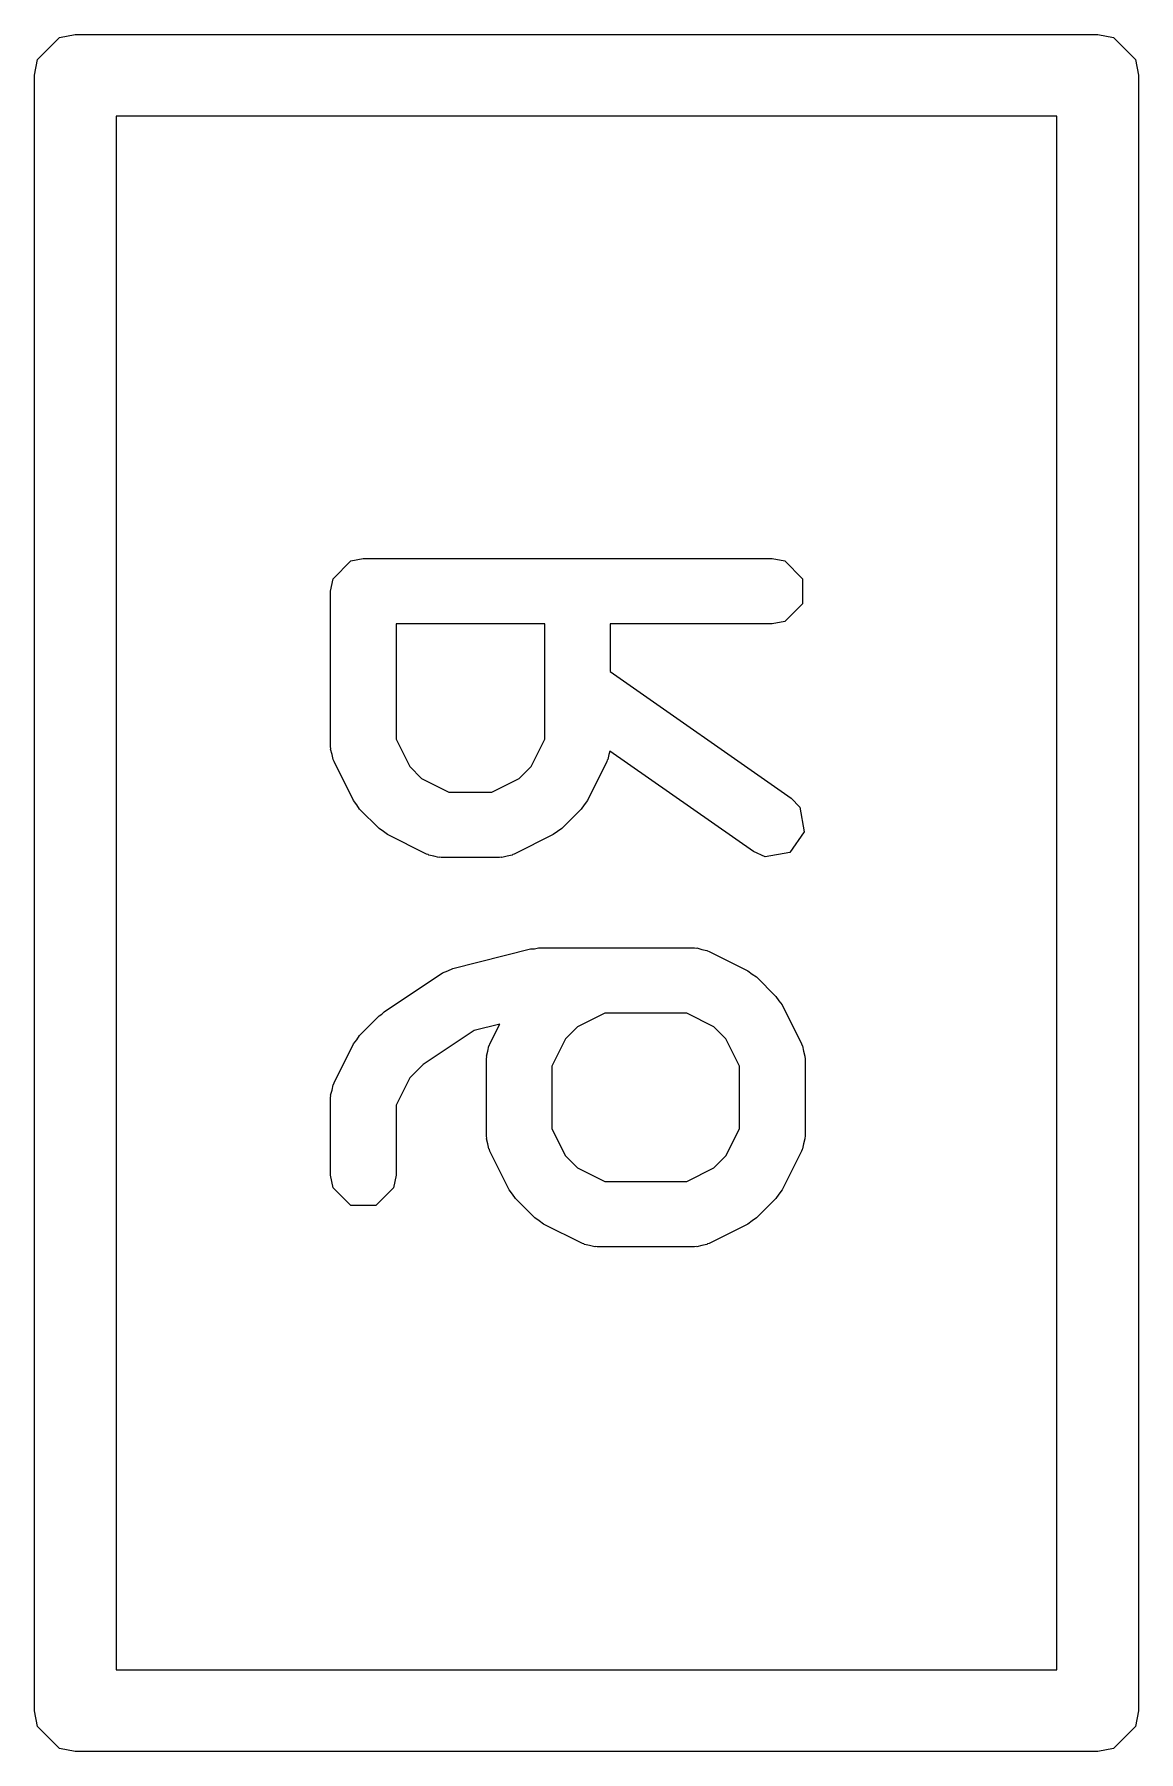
# Model space of a CAD drawing. Extents: x 4.55 to 6.16, y -4.98 to -3.48.
# Drawn here: x 5.6085 to 5.6616, y -4.0268 to -3.9441 of the extents above; entities that cross this region are included whole.
import ezdxf

# ---------------------------------------------------------------- set-up
doc = ezdxf.new("R2010")
doc.units = 0
doc.header["$MEASUREMENT"] = 0
doc.layers.add('BLACK', color=7, linetype='CONTINUOUS')

msp = doc.modelspace()

# ---------------------------------------------------------------- linework, layer by layer
at = {"layer": 'BLACK', "linetype": 'CONTINUOUS'}
for p, q in [((5.608614, -3.94531), (5.60968, -3.944244)), ((5.60968, -3.944244), (5.610433, -3.944094)), ((5.610433, -3.944094), (5.659646, -3.944094)), ((5.659646, -3.944094), (5.660399, -3.944244)), ((5.660399, -3.944244), (5.661464, -3.94531)), ((5.608465, -3.946063), (5.608614, -3.94531)), ((5.661464, -3.94531), (5.661614, -3.946063)), ((5.608465, -4.024803), (5.608465, -3.946063)), ((5.661614, -3.946063), (5.661614, -4.024803)), ((5.612402, -3.948031), (5.612402, -4.022835)), ((5.657677, -3.948031), (5.612402, -3.948031)), ((5.657677, -4.022835), (5.657677, -3.948031)), ((5.623695, -3.969449), (5.624297, -3.969329)), ((5.624297, -3.969329), (5.643982, -3.969329)), ((5.643982, -3.969329), (5.644585, -3.969449)), ((5.622842, -3.970301), (5.623695, -3.969449)), ((5.644585, -3.969449), (5.645437, -3.970301)), ((5.622722, -3.970904), (5.622842, -3.970301)), ((5.622722, -3.978403), (5.622722, -3.970904)), ((5.645437, -3.970301), (5.645437, -3.971506)), ((5.645437, -3.971506), (5.644585, -3.972359)), ((5.633034, -3.972478), (5.625872, -3.972478)), ((5.625872, -3.972478), (5.625872, -3.978031)), ((5.633034, -3.978031), (5.633034, -3.972478)), ((5.643982, -3.972478), (5.636183, -3.972478)), ((5.636183, -3.972478), (5.636183, -3.974771)), ((5.644585, -3.972359), (5.643982, -3.972478)), ((5.636183, -3.974771), (5.644885, -3.980862)), ((5.622738, -3.97848), (5.622722, -3.978403)), ((5.625872, -3.978031), (5.626529, -3.979345)), ((5.632377, -3.979345), (5.633034, -3.978031)), ((5.622726, -3.978514), (5.622738, -3.97848)), ((5.622793, -3.978758), (5.622726, -3.978514)), ((5.622842, -3.979005), (5.622793, -3.978758)), ((5.622868, -3.979031), (5.622842, -3.979005)), ((5.622889, -3.979107), (5.622868, -3.979031)), ((5.623826, -3.980982), (5.622889, -3.979107)), ((5.636017, -3.979107), (5.63508, -3.980982)), ((5.636038, -3.979031), (5.636017, -3.979107)), ((5.636063, -3.979005), (5.636038, -3.979031)), ((5.636113, -3.978758), (5.636063, -3.979005)), ((5.636157, -3.978597), (5.636113, -3.978758)), ((5.643079, -3.983442), (5.636157, -3.978597)), ((5.626529, -3.979345), (5.627105, -3.979921)), ((5.627105, -3.979921), (5.628418, -3.980577)), ((5.630487, -3.980577), (5.631801, -3.979921)), ((5.631801, -3.979921), (5.632377, -3.979345)), ((5.628418, -3.980577), (5.630487, -3.980577)), ((5.644885, -3.980862), (5.64531, -3.981306)), ((5.623981, -3.981181), (5.623826, -3.980982)), ((5.624121, -3.981391), (5.623981, -3.981181)), ((5.625058, -3.982328), (5.624121, -3.981391)), ((5.634785, -3.981391), (5.633847, -3.982328)), ((5.634925, -3.981181), (5.634785, -3.981391)), ((5.63508, -3.980982), (5.634925, -3.981181)), ((5.64531, -3.981306), (5.64552, -3.982493)), ((5.625269, -3.982469), (5.625058, -3.982328)), ((5.625468, -3.982623), (5.625269, -3.982469)), ((5.633637, -3.982469), (5.633438, -3.982623)), ((5.633847, -3.982328), (5.633637, -3.982469)), ((5.64552, -3.982493), (5.644829, -3.98348)), ((5.627342, -3.983561), (5.625468, -3.982623)), ((5.633438, -3.982623), (5.631563, -3.983561)), ((5.627419, -3.983582), (5.627342, -3.983561)), ((5.627444, -3.983607), (5.627419, -3.983582)), ((5.627692, -3.983656), (5.627444, -3.983607)), ((5.627935, -3.983723), (5.627692, -3.983656)), ((5.627969, -3.983712), (5.627935, -3.983723)), ((5.628047, -3.983727), (5.627969, -3.983712)), ((5.630859, -3.983727), (5.628047, -3.983727)), ((5.630936, -3.983712), (5.630859, -3.983727)), ((5.630971, -3.983723), (5.630936, -3.983712)), ((5.631214, -3.983656), (5.630971, -3.983723)), ((5.631462, -3.983607), (5.631214, -3.983656)), ((5.631487, -3.983582), (5.631462, -3.983607)), ((5.631563, -3.983561), (5.631487, -3.983582)), ((5.643642, -3.98369), (5.643079, -3.983442)), ((5.644829, -3.98348), (5.643642, -3.98369)), ((5.628602, -3.989061), (5.632352, -3.988124)), ((5.632352, -3.988124), (5.632544, -3.988114)), ((5.632544, -3.988114), (5.632734, -3.988076)), ((5.632734, -3.988076), (5.640233, -3.988076)), ((5.640233, -3.988076), (5.64031, -3.988092)), ((5.64031, -3.988092), (5.640344, -3.98808)), ((5.640344, -3.98808), (5.640588, -3.988147)), ((5.640588, -3.988147), (5.640835, -3.988196)), ((5.640835, -3.988196), (5.640861, -3.988222)), ((5.640861, -3.988222), (5.640937, -3.988243)), ((5.640937, -3.988243), (5.642812, -3.98918)), ((5.628359, -3.989176), (5.628602, -3.989061)), ((5.625298, -3.991153), (5.628111, -3.989278)), ((5.628111, -3.989278), (5.628359, -3.989176)), ((5.642812, -3.98918), (5.643011, -3.989335)), ((5.643011, -3.989335), (5.643221, -3.989475)), ((5.643221, -3.989475), (5.644158, -3.990412)), ((5.644158, -3.990412), (5.644299, -3.990623)), ((5.644299, -3.990623), (5.644453, -3.990822)), ((5.644453, -3.990822), (5.645391, -3.992697)), ((5.624121, -3.992287), (5.625058, -3.99135)), ((5.625058, -3.99135), (5.625188, -3.991263)), ((5.625188, -3.991263), (5.625298, -3.991153)), ((5.635918, -3.991226), (5.634604, -3.991883)), ((5.639861, -3.991226), (5.635918, -3.991226)), ((5.641175, -3.991883), (5.639861, -3.991226)), ((5.623981, -3.992497), (5.624121, -3.992287)), ((5.629631, -3.99205), (5.627175, -3.993687)), ((5.630865, -3.991742), (5.629631, -3.99205)), ((5.630388, -3.992697), (5.630865, -3.991742)), ((5.634028, -3.992459), (5.633371, -3.993773)), ((5.634604, -3.991883), (5.634028, -3.992459)), ((5.641751, -3.992459), (5.641175, -3.991883)), ((5.642407, -3.993773), (5.641751, -3.992459)), ((5.622889, -3.994571), (5.623826, -3.992697)), ((5.623826, -3.992697), (5.623981, -3.992497)), ((5.630225, -3.993289), (5.630292, -3.993046)), ((5.630237, -3.993323), (5.630225, -3.993289)), ((5.630292, -3.993046), (5.630341, -3.992798)), ((5.630341, -3.992798), (5.630367, -3.992773)), ((5.630367, -3.992773), (5.630388, -3.992697)), ((5.645391, -3.992697), (5.645412, -3.992773)), ((5.645412, -3.992773), (5.645437, -3.992798)), ((5.645437, -3.992798), (5.645486, -3.993046)), ((5.645486, -3.993046), (5.645553, -3.993289)), ((5.645553, -3.993289), (5.645542, -3.993323)), ((5.627175, -3.993687), (5.626529, -3.994334)), ((5.630221, -3.993401), (5.630237, -3.993323)), ((5.630221, -3.99715), (5.630221, -3.993401)), ((5.633371, -3.993773), (5.633371, -3.996779)), ((5.642407, -3.996779), (5.642407, -3.993773)), ((5.645542, -3.993323), (5.645557, -3.993401)), ((5.645557, -3.993401), (5.645557, -3.99715)), ((5.622726, -3.995164), (5.622793, -3.99492)), ((5.622793, -3.99492), (5.622842, -3.994673)), ((5.622842, -3.994673), (5.622868, -3.994647)), ((5.622868, -3.994647), (5.622889, -3.994571)), ((5.626529, -3.994334), (5.625872, -3.995647)), ((5.622722, -3.995276), (5.622738, -3.995198)), ((5.622722, -3.999025), (5.622722, -3.995276)), ((5.622738, -3.995198), (5.622726, -3.995164)), ((5.625872, -3.995647), (5.625872, -3.999025)), ((5.630237, -3.997228), (5.630221, -3.99715)), ((5.630225, -3.997262), (5.630237, -3.997228)), ((5.630292, -3.997505), (5.630225, -3.997262)), ((5.633371, -3.996779), (5.634028, -3.998092)), ((5.641751, -3.998092), (5.642407, -3.996779)), ((5.645553, -3.997262), (5.645486, -3.997505)), ((5.645557, -3.99715), (5.645542, -3.997228)), ((5.645542, -3.997228), (5.645553, -3.997262)), ((5.630341, -3.997753), (5.630292, -3.997505)), ((5.630367, -3.997779), (5.630341, -3.997753)), ((5.630388, -3.997855), (5.630367, -3.997779)), ((5.631325, -3.999729), (5.630388, -3.997855)), ((5.634028, -3.998092), (5.634604, -3.998668)), ((5.641175, -3.998668), (5.641751, -3.998092)), ((5.645391, -3.997855), (5.644453, -3.999729)), ((5.645412, -3.997779), (5.645391, -3.997855)), ((5.645437, -3.997753), (5.645412, -3.997779)), ((5.645486, -3.997505), (5.645437, -3.997753)), ((5.622842, -3.999628), (5.622722, -3.999025)), ((5.625872, -3.999025), (5.625752, -3.999628)), ((5.634604, -3.998668), (5.635918, -3.999325)), ((5.639861, -3.999325), (5.641175, -3.998668)), ((5.623695, -4.00048), (5.622842, -3.999628)), ((5.625752, -3.999628), (5.6249, -4.00048)), ((5.63148, -3.999929), (5.631325, -3.999729)), ((5.635918, -3.999325), (5.639861, -3.999325)), ((5.644453, -3.999729), (5.644299, -3.999929)), ((5.6249, -4.00048), (5.623695, -4.00048)), ((5.63162, -4.000139), (5.63148, -3.999929)), ((5.632557, -4.001076), (5.63162, -4.000139)), ((5.644158, -4.000139), (5.643221, -4.001076)), ((5.644299, -3.999929), (5.644158, -4.000139)), ((5.632767, -4.001216), (5.632557, -4.001076)), ((5.632967, -4.001371), (5.632767, -4.001216)), ((5.634841, -4.002308), (5.632967, -4.001371)), ((5.642812, -4.001371), (5.640937, -4.002308)), ((5.643011, -4.001216), (5.642812, -4.001371)), ((5.643221, -4.001076), (5.643011, -4.001216)), ((5.634918, -4.002329), (5.634841, -4.002308)), ((5.634943, -4.002355), (5.634918, -4.002329)), ((5.635191, -4.002404), (5.634943, -4.002355)), ((5.640835, -4.002355), (5.640588, -4.002404)), ((5.640861, -4.002329), (5.640835, -4.002355)), ((5.640937, -4.002308), (5.640861, -4.002329)), ((5.635434, -4.002471), (5.635191, -4.002404)), ((5.635468, -4.002459), (5.635434, -4.002471)), ((5.635546, -4.002475), (5.635468, -4.002459)), ((5.640233, -4.002475), (5.635546, -4.002475)), ((5.64031, -4.002459), (5.640233, -4.002475)), ((5.640344, -4.002471), (5.64031, -4.002459)), ((5.640588, -4.002404), (5.640344, -4.002471)), ((5.612402, -4.022835), (5.657677, -4.022835)), ((5.608614, -4.025556), (5.608465, -4.024803)), ((5.661614, -4.024803), (5.661464, -4.025556)), ((5.60968, -4.026622), (5.608614, -4.025556)), ((5.661464, -4.025556), (5.660399, -4.026622)), ((5.610433, -4.026772), (5.60968, -4.026622)), ((5.659646, -4.026772), (5.610433, -4.026772)), ((5.660399, -4.026622), (5.659646, -4.026772))]:
    msp.add_line(p, q, dxfattribs=at)

doc.saveas('drawing.dxf')
